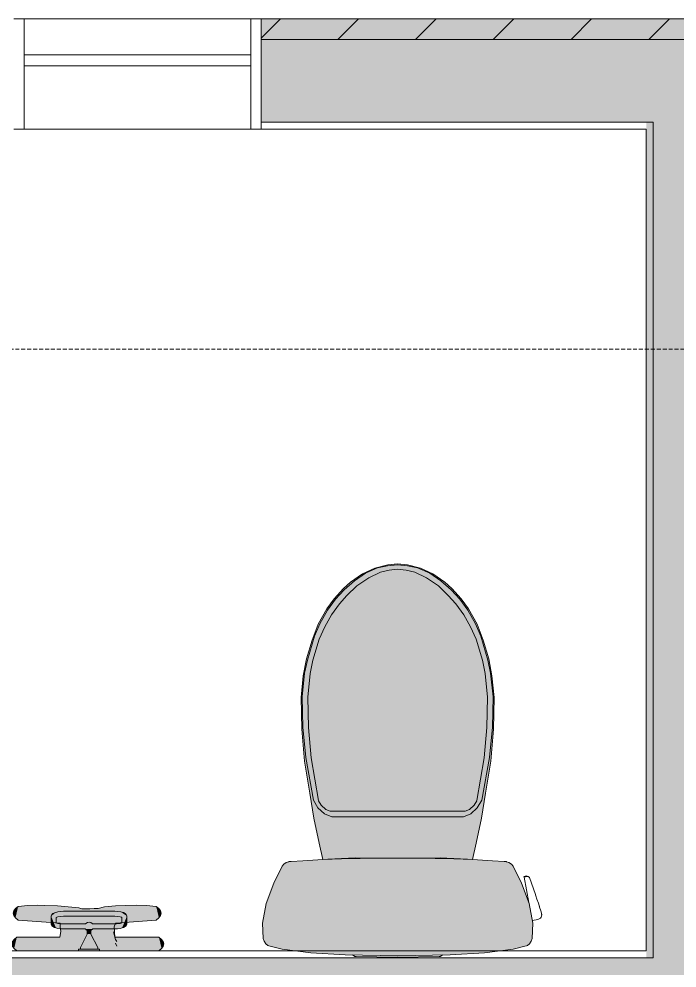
# Model space of a CAD drawing. Header units: inches. Extents: x 99 to 12024, y -5408 to 2559.
# Drawn here: x 8397.5 to 8445.4, y -4468 to -4399 of the extents above; entities that cross this region are included whole.
import ezdxf

# ---------------------------------------------------------------- set-up
doc = ezdxf.new("R2010")
doc.units = ezdxf.units.IN
doc.header["$LTSCALE"] = 96
doc.header["$MEASUREMENT"] = 0
doc.linetypes.add('Dash', pattern=[0.22499999999999998, 0.15, -0.075])
for name, color, linetype, lineweight in [('Doors', 5, 'Continuous', 5), ('Fixtures_ Interior', 231, 'Continuous', 0), ('Walls_  Normal', 6, 'Continuous', 13), ('Windows', 5, 'Continuous', 5)]:
    doc.layers.add(name, color=color, linetype=linetype, lineweight=lineweight)
doc.layers.add('Hatch', color=7, linetype='Continuous', lineweight=0, true_color=0x919191)

# ---------------------------------------------------------------- blocks, each defined once
blk = doc.blocks.new('ADA Toilet')
at = {"layer": 'Fixtures_ Interior', "true_color": 0xffffff, "transparency": 33554687}
h = blk.add_hatch(color=7, dxfattribs=at)
h.dxf.hatch_style = 1
h.paths.add_polyline_path([(-2.364054101943969, 6.809740046024321), (-2.347391843795776, 6.857466662883757), (-2.314676544189453, 6.905904446363448), (-2.277592567443847, 6.936384447574614), (-2.273655550003051, 6.939356256246567), (-2.263622489929199, 6.94336945605278), (-2.234234748840331, 6.953656467437742), (-2.016709266662597, 7.008012448906897), (-1.49824442577362, 7.073620650529862), (-0.872820149421692, 7.106208853363992), (0.08153402519226005, 7.124090453267097), (1.035888199806213, 7.106208853363992), (1.661312476158141, 7.073620650529862), (2.179777317047118, 7.008012448906897), (2.397302799224854, 6.953656467437742), (2.42669054031372, 6.94336945605278), (2.436723600387572, 6.939356256246567), (2.440660617828369, 6.936384447574614), (2.477744594573974, 6.905904446363448), (2.510459894180297, 6.857466662883757), (2.527122152328491, 6.809740046024321), (2.539796766281128, 6.531864080905913), (2.474595077514647, 6.176568846702574), (2.334793533325195, 5.805805019378661), (2.182139333724975, 5.497753812789916), (2.151176834106445, 5.463082842826842), (2.105761607170104, 5.431815492630004), (2.061972007751465, 5.415686511039733), (2.057628643989562, 5.41469589805603), (2.047036872863768, 5.41360366821289), (2.016429850578307, 5.41111447906494), (1.803806443214415, 5.399836824417113), (1.349756032943725, 5.366588248252867), (0.8539734315872184, 5.347208011627196), (0.0815340251922601, 5.35147519302368), (-0.6909053812026974, 5.347208011627196), (-1.186687982559204, 5.366588248252867), (-1.640738392829895, 5.399836824417113), (-1.853361800193787, 5.41111447906494), (-1.883968822479247, 5.41360366821289), (-1.894560593605041, 5.41469589805603), (-1.898903957366943, 5.415686511039733), (-1.942693556785584, 5.431815492630004), (-1.988108783721924, 5.463082842826842), (-2.019071283340454, 5.497753812789916), (-2.171725482940674, 5.805805019378661), (-2.311527027130126, 6.176568846702574), (-2.376728715896606, 6.531864080905913)])
h = blk.add_hatch(color=7, dxfattribs=at)
h.dxf.hatch_style = 1
edge = h.paths.add_edge_path()
edge.add_line((-1.281121208795608, 5.373503274082456), (-1.343532938957214, 5.076291650772093))
edge.add_line((-1.343532938957214, 5.076291650772093), (-1.444472635269165, 4.621733156204223))
edge.add_line((-1.444472635269165, 4.621733156204223), (-1.516303764343262, 4.167174903869628))
edge.add_line((-1.516303764343262, 4.167174903869628), (-1.610588585853576, 3.588080163955688))
edge.add_line((-1.610588585853576, 3.588080163955688), (-1.659915395736694, 3.008985424041748))
edge.add_line((-1.659915395736694, 3.008985424041748), (-1.672920173645019, 2.429890926361083))
edge.add_line((-1.672920173645019, 2.429890926361083), (-1.634108952522278, 2.035581661224366))
edge.add_line((-1.634108952522278, 2.035581661224366), (-1.574545969963074, 1.7259808883667))
edge.add_line((-1.574545969963074, 1.7259808883667), (-1.475663803100586, 1.386078186035157))
edge.add_line((-1.475663803100586, 1.386078186035157), (-1.364005405426026, 1.099007045745849))
edge.add_line((-1.364005405426026, 1.099007045745849), (-1.208201809883118, 0.8209789581298835))
edge.add_line((-1.208201809883118, 0.8209789581298835), (-1.073556322097778, 0.6349239387512206))
edge.add_line((-1.073556322097778, 0.6349239387512206), (-0.904671766281128, 0.4473447875976562))
edge.add_line((-0.904671766281128, 0.4473447875976562), (-0.7739633564949037, 0.3346956558227538))
edge.add_line((-0.7739633564949037, 0.3346956558227538), (-0.5585205960273744, 0.1853690147399911))
edge.add_line((-0.5585205960273744, 0.1853690147399911), (-0.3322065877914425, 0.07721621704101651))
edge.add_line((-0.3322065877914425, 0.07721621704101651), (-0.09646917521953643, 0.02047258758544922))
edge.add_line((-0.09646917521953643, 0.02047258758544921), (0.0815340251922601, 0))
edge.add_line((0.0815340251922601, 0), (0.2595372256040576, 0.02047258758544921))
edge.add_line((0.2595372256040576, 0.02047258758544921), (0.4952746381759645, 0.07721621704101651))
edge.add_line((0.4952746381759645, 0.07721621704101651), (0.7215886464118949, 0.1853690147399911))
edge.add_line((0.7215886464118949, 0.1853690147399911), (0.9370314068794251, 0.3346956558227538))
edge.add_line((0.9370314068794251, 0.3346956558227538), (1.067739816665648, 0.4473447875976562))
edge.add_line((1.067739816665648, 0.4473447875976562), (1.2366243724823, 0.6349239387512206))
edge.add_line((1.2366243724823, 0.6349239387512206), (1.371269860267639, 0.8209789581298835))
edge.add_line((1.371269860267639, 0.8209789581298835), (1.527073455810546, 1.099007045745849))
edge.add_line((1.527073455810546, 1.099007045745849), (1.638731853485107, 1.386078186035157))
edge.add_line((1.638731853485107, 1.386078186035157), (1.737614020347594, 1.7259808883667))
edge.add_line((1.737614020347594, 1.7259808883667), (1.797177002906799, 2.035581661224366))
edge.add_line((1.797177002906799, 2.035581661224366), (1.835988224029541, 2.429890926361083))
edge.add_line((1.835988224029541, 2.429890926361083), (1.822983446121216, 3.008985424041748))
edge.add_line((1.822983446121216, 3.008985424041748), (1.773656636238098, 3.588080163955688))
edge.add_line((1.773656636238098, 3.588080163955688), (1.679371814727782, 4.167174903869628))
edge.add_line((1.679371814727782, 4.167174903869628), (1.607540685653686, 4.621733156204223))
edge.add_line((1.607540685653686, 4.621733156204223), (1.506600989341736, 5.076291650772093))
edge.add_line((1.506600989341736, 5.076291650772093), (1.44418925918013, 5.373503274082456))
edge.add_arc((0.08153402519226094, 45.4302420428841), 40.07990955676836, 268.0516562162248, 271.9483437837752, ccw=False)
at = {"layer": 'Fixtures_ Interior', "color": 17, "true_color": 0x804040, "transparency": 33554687}
blk.add_line((-2.216810424804687, 5.69465470600128), (-2.3040928711257, 6.156852001500676), dxfattribs=at)
for points in [[(-2.364054101943969, 6.809740046024321), (-2.347391843795776, 6.857466662883757), (-2.314676544189453, 6.905904446363448), (-2.277592567443847, 6.936384447574614), (-2.273655550003051, 6.939356256246567), (-2.263622489929199, 6.94336945605278), (-2.234234748840331, 6.953656467437742), (-2.016709266662597, 7.008012448906897), (-1.49824442577362, 7.073620650529862), (-0.872820149421692, 7.106208853363992), (0.08153402519226005, 7.124090453267097), (1.035888199806213, 7.106208853363992), (1.661312476158141, 7.073620650529862), (2.179777317047118, 7.008012448906897), (2.397302799224854, 6.953656467437742), (2.42669054031372, 6.94336945605278), (2.436723600387572, 6.939356256246567), (2.440660617828369, 6.936384447574614), (2.477744594573974, 6.905904446363448), (2.510459894180297, 6.857466662883757), (2.527122152328491, 6.809740046024321), (2.539796766281128, 6.531864080905913), (2.474595077514647, 6.176568846702574), (2.334793533325195, 5.805805019378661), (2.182139333724975, 5.497753812789916), (2.151176834106445, 5.463082842826842), (2.105761607170104, 5.431815492630004), (2.061972007751465, 5.415686511039733), (2.057628643989562, 5.41469589805603), (2.047036872863768, 5.41360366821289), (2.016429850578307, 5.41111447906494), (1.803806443214415, 5.399836824417113), (1.349756032943725, 5.366588248252867), (0.8539734315872184, 5.347208011627196), (0.0815340251922601, 5.35147519302368), (-0.6909053812026974, 5.347208011627196), (-1.186687982559204, 5.366588248252867), (-1.640738392829895, 5.399836824417113), (-1.853361800193787, 5.41111447906494), (-1.883968822479247, 5.41360366821289), (-1.894560593605041, 5.41469589805603), (-1.898903957366943, 5.415686511039733), (-1.942693556785584, 5.431815492630004), (-1.988108783721924, 5.463082842826842), (-2.019071283340454, 5.497753812789916), (-2.171725482940674, 5.805805019378661), (-2.311527027130126, 6.176568846702574), (-2.376728715896606, 6.531864080905913)], [(-0.7060183758735653, 0.308559169769287), (-0.8906255669593811, 0.4712207527160653), (-1.04830883216858, 0.6463791503906258), (-1.192682408332824, 0.8459217185974119), (-1.333169714927674, 1.091336486816406), (-1.43040094089508, 1.317396331787109), (-1.560576013565063, 1.749882045745849), (-1.609572538375855, 1.991588706970215), (-1.655749831199646, 2.418867374420167), (-1.641678136825562, 2.969285327911376), (-1.588795342445373, 3.519678089141845), (-1.450314575195312, 4.295952896118163), (-1.36718035697937, 4.438395994186401), (-1.25138182926178, 4.543424951553344), (-1.113027992248535, 4.602327606201171), (1.276096042633057, 4.602327606201171), (1.414449879646299, 4.543424951553344), (1.53024840736389, 4.438395994186401), (1.613382625579834, 4.295952896118163), (1.751863392829895, 3.519678089141845), (1.804746187210082, 2.969285327911376), (1.818817881584167, 2.418867374420167), (1.772640588760375, 1.991588706970215), (1.723644063949584, 1.749882045745849), (1.593468991279601, 1.317396331787109), (1.496237765312194, 1.091336486816406), (1.355750458717345, 0.8459217185974119), (1.2113768825531, 0.6463791503906258), (1.053693617343902, 0.4712207527160653), (0.8690864262580863, 0.308559169769287), (0.6688074083328239, 0.1695448837280273), (0.4452620356082918, 0.07655588912963866), (0.2633980304002755, 0.03566158294677733), (0.0815340251922601, 0.01775473022460937), (-0.1003299800157544, 0.03566158294677733), (-0.2821939852237707, 0.07655588912963866), (-0.5057393579483037, 0.1695448837280273)]]:
    blk.add_lwpolyline(points, close=True, dxfattribs=at)
for points in [[(0.9012120554687529, 7.108732261333059), (0.8577072153091422, 7.137095253884793), (0.8378698239326469, 7.137400051474572), (0.08153402519226005, 7.14811885124445), (-0.6748017735481259, 7.137400051474572), (-0.6946391649246216, 7.137095253884793), (-0.7381440050842311, 7.108732261333059)], [(-2.367994570386471, 6.484270217414072), (-2.467178136825561, 6.465519232749938), (-2.513710906982421, 6.442405272960661), (-2.529636775970459, 6.426327039241789), (-2.539796766281127, 6.383909025192259), (-2.537637741088867, 6.374866638660431), (-2.520035617828368, 6.307912271022795), (-2.499715637207031, 6.239789430618285), (-2.47672866821289, 6.169101279258727), (-2.496565877914429, 6.229731057167052)], [(-2.53724591597569, 6.373376227402139), (-2.535275482177733, 6.365240046024321), (-2.532951719574078, 6.357042106777784)], [(-2.410231273651123, 5.977077268600462), (-2.451887403488159, 6.096685883522032), (-2.47672866821289, 6.169101279258727)], [(-2.29311196899414, 5.692673480033873), (-2.266619884490966, 5.685231225967406), (-2.216810424804687, 5.69465470600128), (-2.214371862411499, 5.681700675964356), (-2.264130695343017, 5.672302630424499), (-2.291816505432128, 5.683707215309142), (-2.315616409301757, 5.704916313171386), (-2.35498634147644, 5.803290395736693), (-2.422686128937075, 6.012839303999078)]]:
    blk.add_lwpolyline(points, dxfattribs=at)
blk.add_lwpolyline([(-1.281121208795608, 5.373503274082456), (-1.343532938957214, 5.076291650772093), (-1.444472635269165, 4.621733156204223), (-1.516303764343262, 4.167174903869628), (-1.610588585853576, 3.588080163955688), (-1.659915395736694, 3.008985424041748), (-1.672920173645019, 2.429890926361083), (-1.634108952522278, 2.035581661224366), (-1.574545969963074, 1.7259808883667), (-1.475663803100586, 1.386078186035157), (-1.364005405426026, 1.099007045745849), (-1.208201809883118, 0.8209789581298835), (-1.073556322097778, 0.6349239387512206), (-0.904671766281128, 0.4473447875976562), (-0.7739633564949037, 0.3346956558227538), (-0.5585205960273744, 0.1853690147399911), (-0.3322065877914425, 0.07721621704101651), (-0.09646917521953643, 0.02047258758544921), (0.0815340251922601, 0), (0.2595372256040576, 0.02047258758544921), (0.4952746381759645, 0.07721621704101651), (0.7215886464118949, 0.1853690147399911), (0.9370314068794251, 0.3346956558227538), (1.067739816665648, 0.4473447875976562), (1.2366243724823, 0.6349239387512206), (1.371269860267639, 0.8209789581298835), (1.527073455810546, 1.099007045745849), (1.638731853485107, 1.386078186035157), (1.737614020347594, 1.7259808883667), (1.797177002906799, 2.035581661224366), (1.835988224029541, 2.429890926361083), (1.822983446121216, 3.008985424041748), (1.773656636238098, 3.588080163955688), (1.679371814727782, 4.167174903869628), (1.607540685653686, 4.621733156204223), (1.506600989341736, 5.076291650772093), (1.44418925918013, 5.373503274082456, -0.01700414557459191)], format="xyb", close=True, dxfattribs=at)
at = {"layer": 'Fixtures_ Interior', "transparency": 33554687}
for points in [[(1.518920004844664, 4.306519353866577), (1.473809628486632, 4.389729633331298), (1.389430815696716, 4.466336149215699), (1.308328571319579, 4.497882915496826), (0.08153402519226005, 4.498517808914183), (-1.145260520935058, 4.497882915496826), (-1.226362765312195, 4.466336149215699), (-1.310716143608094, 4.389729633331298), (-1.355851954460144, 4.306519353866577)], [(1.519427968025207, 4.303852365493774), (1.652549445152282, 3.526002557754516), (1.701419039726257, 2.974035037994384), (1.713280839920042, 2.422042568206788), (1.672513827323913, 1.993239768981934), (1.624177630424499, 1.751863513946534), (1.506347007751465, 1.371777702331544), (1.408226785659789, 1.146175193786622), (1.282928595542907, 0.9274303092956551), (1.13858045387268, 0.7280655403137215), (1.002639623641967, 0.5771387062072761), (0.8261096405982972, 0.4042408294677742), (0.6076696066856376, 0.2574038619995126), (0.3922776243686678, 0.1534668922424316), (0.2369058247804644, 0.116636775970459), (0.0815340251922601, 0.1010156364440927), (-0.07383777439594329, 0.116636775970459), (-0.2292095739841467, 0.1534668922424316), (-0.4446015563011175, 0.2574038619995126), (-0.6630415902137753, 0.4042408294677742), (-0.8395715732574468, 0.5771387062072761), (-0.9755124034881592, 0.7280655403137215), (-1.119860545158386, 0.9274303092956551), (-1.245158735275269, 1.146175193786622), (-1.343278957366943, 1.371777702331544), (-1.461109580039978, 1.751863513946534), (-1.509445776939392, 1.993239768981934), (-1.550212789535522, 2.422042568206788), (-1.538350989341736, 2.974035037994384), (-1.48950682926178, 3.526002557754516), (-1.356359917640686, 4.303852365493774)]]:
    blk.add_lwpolyline(points, dxfattribs=at)
blk = doc.blocks.new('Bathroom Accessories_Towels & Towel Bars_Towel Bars_Classic Towel Ring')
at = {"layer": 'Fixtures_ Interior', "color": 17, "lineweight": 0, "true_color": 0x804040, "transparency": 33554687}
for points in [[(-0.7522928151878716, 2.875), (0.7523881613509786, 2.875), (0.7523881613509786, 2.75047286682576), (-0.7522928151878858, 2.75047286682576)], [(-2.631328351542976, 0.1672957961177417), (-2.695382490667924, 0.228741678942356), (-2.75, 0.3544735590818391), (-2.75, 0.9286772315351755), (-2.695382490667924, 1.054409111674659), (-2.631328351542976, 1.115854994499216), (-2.507585460699573, 1.170945290794123), (-2.40207246287062, 1.202980197281306), (-2.251623258425667, 1.241651555128726), (-2.06736166418554, 1.268996252027819), (-1.861844623145799, 1.283150790617015), (-0.2814518001760291, 1.283150790617015), (-0.1253422127147985, 1.386743070253544), (-0.1253422127147985, 1.663096225922516), (-0.6269029293914912, 2.625946025005078), (-0.6269029293914912, 2.75047286682576), (0.6269982755546266, 2.75047286682576), (0.6269982755546266, 2.625946025005078), (0.1254375588779055, 1.663096225922516), (0.1254375588779055, 1.386743296537304), (0.221707846341161, 1.322859367133447), (0.2484244672536988, 1.283150790617015), (1.861844916518635, 1.283150790617015), (2.067361957558347, 1.268996252027819), (2.251623551798474, 1.241651555128726), (2.402072756243427, 1.202980197281306), (2.507586047445216, 1.170945290794123), (2.631328351542976, 1.115854994499216), (2.695382197295118, 1.054409111674659), (2.75, 0.9286772315351755), (2.75, 0.3544735590818391), (2.695382197295118, 0.228741678942356), (2.631328351542976, 0.1672957961177417), (2.507586047445216, 0.1122049171157187), (2.402072756243427, 0.08017001062853524), (2.251623551798474, 0.04149923548823153), (2.067361957558347, 0.01415453858919591), (1.861844916518635, 0), (-1.861844623145799, 0), (-2.06736166418554, 0.01415453858919591), (-2.316284604766082, 0.05109507624956677), (-2.49681185925005, 0.09749697575180163)]]:
    blk.add_lwpolyline(points, close=True, dxfattribs=at)
blk.add_lwpolyline([(-2.32267463243187, 0.4206137304443018), (-2.251623258425667, 0.4023511066773153), (-2.06736166418554, 0.3750058270711634), (-1.861844623145799, 0.3608518711890838), (1.861844916518635, 0.3608518711890838), (2.067361957558347, 0.3750058270711634), (2.251623551798474, 0.4023511066773153), (2.322677134754514, 0.420614579303674), (2.377048055586357, 0.4448205495161233), (2.377048055586357, 0.8383298567075599), (2.32267650563719, 0.8625365577831872), (2.251623551798474, 0.8807996839396424), (2.067361957558347, 0.908144380838678), (1.861844916518635, 0.9222989194278739), (0.2484247213638469, 0.9222989194278739), (0.221707846341161, 0.8825903429114419), (0.1200095751551089, 0.8151047008148566), (4.767308158193373e-05, 0.7914071677636798), (-0.1199142289919735, 0.8151047008148566), (-0.2216125001780256, 0.8825903429114419), (-0.2463208394530056, 0.9193136864859071, -0.009373819384279653), (-1.911642861272071, 0.9240009578089143), (-2.00283420402701, 0.9177203526897983), (-2.251623258425667, 0.8807996839396424), (-2.322676212265549, 0.8625365577826756), (-2.37704776221355, 0.8383298567076167), (-2.37704776221355, 0.4448205495161233), (-2.296559171668804, 0.4089869753304924)], format="xyb", dxfattribs=at)
at = {"layer": 'Fixtures_ Interior', "color": 7, "lineweight": 0, "true_color": 0xffffff, "transparency": 33554687}
for points in [[(-0.7522928151878716, 2.75047286682576), (-0.7522928151878716, 2.875), (-0.7522928151878716, 2.75047286682576), (0.7523881613509786, 2.875)], [(0.7523881613509786, 2.875), (0.7523881613509786, 2.75047286682576), (0.7523881613509786, 2.875), (-0.7522928151878716, 2.75047286682576)], [(-0.6269029293914912, 2.75047286682576), (0.6269982755546266, 2.75047286682576), (-0.6269029293914912, 2.75047286682576), (0.6269982755546266, 2.625946025005078)], [(-0.6269029293914912, 2.625946025005078), (-0.6269029293914912, 2.75047286682576), (-0.6269029293914912, 2.625946025005078), (0.6269982755546266, 2.625946025005078)], [(0.6269982755546266, 2.625946025005078), (0.1254375588779055, 1.663096225922516), (0.6269982755546266, 2.625946025005078), (-0.6269029293914912, 2.625946025005078)], [(-0.6269029293914912, 2.625946025005078), (0.1254375588779055, 1.663096225922516), (-0.6269029293914912, 2.625946025005078), (-0.1253422127147985, 1.663096225922516)], [(-0.1253422127147985, 1.386743070253544), (0.2484244672536988, 1.283150790617015), (-0.1253422127147985, 1.386743070253544), (-0.2814518001760291, 1.283150790617015)], [(0.1254375588779055, 1.663096225922516), (0.1254375588779055, 1.386743296537304), (0.1254375588779055, 1.663096225922516), (-0.1253422127147985, 1.663096225922516)], [(-0.1253422127147985, 1.663096225922516), (0.1254375588779055, 1.386743296537304), (-0.1253422127147985, 1.663096225922516), (-0.1253422127147985, 1.386743070253544)], [(0.1254375588779055, 1.386743296537304), (0.2484244672536988, 1.283150790617015), (0.1254375588779055, 1.386743296537304), (-0.1253422127147985, 1.386743070253544)], [(0.221707846341161, 1.322859367133447), (0.2484244672536988, 1.283150790617015), (0.221707846341161, 1.322859367133447), (0.1254375588779055, 1.386743296537304)], [(-2.75, 0.9286772315351755), (-2.507585460699573, 1.170945290794123), (-2.75, 0.9286772315351755), (-2.40207246287062, 1.202980197281306)], [(-2.75, 0.3544735590818391), (-2.75, 0.9286772315351755), (-2.75, 0.3544735590818391), (-2.40207246287062, 1.202980197281306)], [(-2.40207246287062, 1.202980197281306), (-2.316284604766082, 0.05109507624956677), (-2.40207246287062, 1.202980197281306), (-2.75, 0.3544735590818391)], [(-2.75, 0.9286772315351755), (-2.631328351542976, 1.115854994499216), (-2.75, 0.9286772315351755), (-2.507585460699573, 1.170945290794123)], [(-2.695382490667924, 1.054409111674659), (-2.631328351542976, 1.115854994499216), (-2.695382490667924, 1.054409111674659), (-2.75, 0.9286772315351755)], [(-2.251623258425667, 1.241651555128726), (-2.316284604766082, 0.05109507624956677), (-2.251623258425667, 1.241651555128726), (-2.40207246287062, 1.202980197281306)], [(-2.251623258425667, 1.241651555128726), (-2.06736166418554, 0.01415453858919591), (-2.251623258425667, 1.241651555128726), (-2.316284604766082, 0.05109507624956677)], [(-2.06736166418554, 1.268996252027819), (-2.06736166418554, 0.01415453858919591), (-2.06736166418554, 1.268996252027819), (-2.251623258425667, 1.241651555128726)], [(-1.861844623145799, 1.283150790617015), (-1.861844623145799, 0), (-1.861844623145799, 1.283150790617015), (-2.06736166418554, 0.01415453858919591)], [(-2.06736166418554, 1.268996252027819), (-1.861844623145799, 1.283150790617015), (-2.06736166418554, 1.268996252027819), (-2.06736166418554, 0.01415453858919591)], [(1.861844916518635, 0), (-1.861844623145799, 0), (1.861844916518635, 0), (0.2484244672536988, 1.283150790617015)], [(0.2484244672536988, 1.283150790617015), (-1.861844623145799, 0), (0.2484244672536988, 1.283150790617015), (-0.2814518001760291, 1.283150790617015)], [(-1.861844623145799, 1.283150790617015), (-0.2814518001760291, 1.283150790617015), (-1.861844623145799, 1.283150790617015), (-1.861844623145799, 0)], [(0.2484244672536988, 1.283150790617015), (1.861844916518635, 1.283150790617015), (0.2484244672536988, 1.283150790617015), (1.861844916518635, 0)], [(1.861844916518635, 1.283150790617015), (2.067361957558347, 1.268996252027819), (1.861844916518635, 1.283150790617015), (2.067361957558347, 0.01415453858919591)], [(1.861844916518635, 1.283150790617015), (2.067361957558347, 0.01415453858919591), (1.861844916518635, 1.283150790617015), (1.861844916518635, 0)], [(2.251623551798474, 1.241651555128726), (2.067361957558347, 0.01415453858919591), (2.251623551798474, 1.241651555128726), (2.067361957558347, 1.268996252027819)], [(2.251623551798474, 0.04149923548823153), (2.067361957558347, 0.01415453858919591), (2.251623551798474, 0.04149923548823153), (2.251623551798474, 1.241651555128726)], [(2.251623551798474, 1.241651555128726), (2.402072756243427, 1.202980197281306), (2.251623551798474, 1.241651555128726), (2.251623551798474, 0.04149923548823153)], [(2.402072756243427, 1.202980197281306), (2.402072756243427, 0.08017001062853524), (2.402072756243427, 1.202980197281306), (2.251623551798474, 0.04149923548823153)], [(2.402072756243427, 1.202980197281306), (2.507586047445216, 1.170945290794123), (2.402072756243427, 1.202980197281306), (2.75, 0.9286772315351755)], [(2.75, 0.9286772315351755), (2.75, 0.3544735590818391), (2.75, 0.9286772315351755), (2.402072756243427, 1.202980197281306)], [(2.75, 0.3544735590818391), (2.402072756243427, 0.08017001062853524), (2.75, 0.3544735590818391), (2.402072756243427, 1.202980197281306)], [(2.507586047445216, 1.170945290794123), (2.631328351542976, 1.115854994499216), (2.507586047445216, 1.170945290794123), (2.75, 0.9286772315351755)], [(2.631328351542976, 1.115854994499216), (2.695382197295118, 1.054409111674659), (2.631328351542976, 1.115854994499216), (2.75, 0.9286772315351755)], [(-2.695382490667924, 0.228741678942356), (-2.75, 0.3544735590818391), (-2.695382490667924, 0.228741678942356), (-2.631328351542976, 0.1672957961177417)], [(-2.631328351542976, 0.1672957961177417), (-2.75, 0.3544735590818391), (-2.631328351542976, 0.1672957961177417), (-2.496811859250045, 0.09749697575182381)], [(-2.75, 0.3544735590818391), (-2.316284604766082, 0.05109507624956677), (-2.75, 0.3544735590818391), (-2.496811859250045, 0.09749697575182381)], [(2.507586047445216, 0.1122049171157187), (2.402072756243427, 0.08017001062853524), (2.507586047445216, 0.1122049171157187), (2.75, 0.3544735590818391)], [(2.75, 0.3544735590818391), (2.631328351542976, 0.1672957961177417), (2.75, 0.3544735590818391), (2.507586047445216, 0.1122049171157187)], [(2.695382197295118, 0.228741678942356), (2.631328351542976, 0.1672957961177417), (2.695382197295118, 0.228741678942356), (2.75, 0.3544735590818391)]]:
    blk.add_solid(points, dxfattribs=at)
blk = doc.blocks.new('Bathroom Accessories_Towels & Towel Bars_Towels_Single Towel (scruntched)')
at = {"layer": 'Fixtures_ Interior', "lineweight": 0, "transparency": 33554687}
for p, q in [((-2.557925624269274, 2.765069234172174), (-2.682745999616088, 2.962054837223477)), ((-2.284217678468593, 3.3125), (-2.284217678468593, 3.279946959816442))]:
    blk.add_line(p, q, dxfattribs=at)
at = {"layer": 'Fixtures_ Interior', "color": 17, "lineweight": 0, "true_color": 0x804040, "transparency": 33554687}
blk.add_lwpolyline([(-6.550644663828137, 2.319376399639665), (-6.798047031776235, 2.477367296394689), (-6.949174511839743, 2.644369236693535), (-7, 2.815937440547543), (-6.949174511839743, 2.987505644401551), (-6.798047031776235, 3.154509103244976), (-6.550644663828137, 3.3125), (6.550643900396125, 3.3125), (6.798047795208277, 3.154509103244976), (6.949173748407702, 2.987505644401551), (7, 2.815937440547543), (6.949173748407702, 2.644369236693535), (6.798047795208277, 2.477367296394689), (6.550643900396125, 2.319376399639665), (2.56902821644826, 2.319376399639665), (2.495515818311901, 1.908689054789079), (2.557924860837232, 1.568939001496759), (2.557924860837232, 1.30984188799215), (6.425824288481351, 1.077970760280834), (6.673226656429421, 0.9199783449812315), (6.824354136492929, 0.7529764046823857), (6.875178861221144, 0.5814082008283776), (6.824354136492929, 0.4098399969743696), (6.673226656429421, 0.2428365381309447), (6.425824288481351, 0.08484564137592088), (5.531561371211211, 0.02597774214768833), (4.622394733627658, 0), (3.959567766590482, 0.007158419154976059), (2.805777653689773, 0.04738466510647754), (0.8329631228424716, 0.1899373248295042), (0.5674819393791211, 0.2527860422258499), (0.1872317081682979, 0.2562559165935028), (-0.1930200499066359, 0.2527860422258499), (-0.5707937075749783, 0.2424067900145133), (-0.943635594255511, 0.2252214209909766), (-1.547038538049463, 0.120300620253829), (-2.556136902996144, 0.04738466510647754), (-3.460284738339112, 0.007158419154976059), (-4.497575121712885, 0), (-5.406740232432327, 0.02597774214768833), (-6.301003149702467, 0.08484564137592088), (-6.548406281082578, 0.2428365381309447), (-6.699532997714073, 0.4098399969743696), (-6.75035848587433, 0.5814082008283776), (-6.699532997714073, 0.7529764046823857), (-6.548406281082578, 0.9199783449812315), (-6.301003149702467, 1.077970760280834), (-2.542223354040516, 1.310303525544782), (-2.433105248922459, 1.568939001496759), (-2.483929973650675, 2.319376399639665)], close=True, dxfattribs=at)
at = {"layer": 'Fixtures_ Interior', "lineweight": 0, "transparency": 33554687}
blk.add_lwpolyline([(-2.35910959830386, 1.926623066291057), (-2.483929973650675, 2.319376399639665), (-2.557925624269274, 2.487465617858533), (-2.682745999616088, 2.626417002656595), (-2.682745999616088, 2.644369236693535)], dxfattribs=at)
at = {"layer": 'Fixtures_ Interior', "color": 7, "lineweight": 0, "true_color": 0xffffff, "transparency": 33554687}
for points in [[(-7, 2.815937440547543), (-6.949174511839743, 2.987505644401551), (-7, 2.815937440547543), (-6.949174511839743, 2.644369236693535)], [(-6.798047031776235, 2.477367296394689), (-6.949174511839743, 2.987505644401551), (-6.798047031776235, 2.477367296394689), (-6.798047031776235, 3.154509103244976)], [(-6.949174511839743, 2.644369236693535), (-6.949174511839743, 2.987505644401551), (-6.949174511839743, 2.644369236693535), (-6.798047031776235, 2.477367296394689)], [(-6.798047031776235, 3.154509103244976), (-6.550644663828137, 3.3125), (-6.798047031776235, 3.154509103244976), (-6.550644663828137, 2.319376399639665)], [(-6.550644663828137, 2.319376399639665), (-6.798047031776235, 2.477367296394689), (-6.550644663828137, 2.319376399639665), (-6.798047031776235, 3.154509103244976)], [(-2.483929973650675, 2.319376399639665), (-6.550644663828137, 3.3125), (-2.483929973650675, 2.319376399639665), (6.550643900396125, 3.3125)], [(-2.483929973650675, 2.319376399639665), (-5.031552573185555, 2.319376399639665), (-2.483929973650675, 2.319376399639665), (-6.550644663828137, 3.3125)], [(-6.550644663828137, 3.3125), (-5.031552573185555, 2.319376399639665), (-6.550644663828137, 3.3125), (-6.550644663828137, 2.319376399639665)], [(-2.483929973650675, 2.319376399639665), (6.550643900396125, 3.3125), (-2.483929973650675, 2.319376399639665), (2.56902821644826, 2.319376399639665)], [(2.56902821644826, 2.319376399639665), (6.550643900396125, 3.3125), (2.56902821644826, 2.319376399639665), (6.10065942831082, 2.319376399639665)], [(6.550643900396125, 3.3125), (6.550643900396125, 2.319376399639665), (6.550643900396125, 3.3125), (6.10065942831082, 2.319376399639665)], [(6.798047795208277, 3.154509103244976), (6.550643900396125, 2.319376399639665), (6.798047795208277, 3.154509103244976), (6.550643900396125, 3.3125)], [(6.798047795208277, 2.477367296394689), (6.550643900396125, 2.319376399639665), (6.798047795208277, 2.477367296394689), (6.798047795208277, 3.154509103244976)], [(6.798047795208277, 3.154509103244976), (6.949173748407702, 2.987505644401551), (6.798047795208277, 3.154509103244976), (6.798047795208277, 2.477367296394689)], [(6.949173748407702, 2.987505644401551), (6.949173748407702, 2.644369236693535), (6.949173748407702, 2.987505644401551), (6.798047795208277, 2.477367296394689)], [(7, 2.815937440547543), (6.949173748407702, 2.644369236693535), (7, 2.815937440547543), (6.949173748407702, 2.987505644401551)], [(-2.483929973650675, 2.319376399639665), (2.56902821644826, 2.319376399639665), (-2.483929973650675, 2.319376399639665), (0.1872317081682979, 0.2562559165935028)], [(-2.483929973650675, 2.319376399639665), (0.1872317081682979, 0.2562559165935028), (-2.483929973650675, 2.319376399639665), (-0.1930200499066359, 0.2527860422258499)], [(-0.1930200499066359, 0.2527860422258499), (-0.5707937075749783, 0.2424067900145133), (-0.1930200499066359, 0.2527860422258499), (-2.483929973650675, 2.319376399639665)], [(-0.5707937075749783, 0.2424067900145133), (-2.433105248922459, 1.568939001496759), (-0.5707937075749783, 0.2424067900145133), (-2.483929973650675, 2.319376399639665)], [(2.56902821644826, 2.319376399639665), (2.495515818311901, 1.908689054789079), (2.56902821644826, 2.319376399639665), (0.1872317081682979, 0.2562559165935028)], [(-2.542223354040516, 1.310303525544782), (-2.433105248922459, 1.568939001496759), (-2.542223354040516, 1.310303525544782), (-1.547038538049463, 0.120300620253829)], [(-0.943635594255511, 0.2252214209909766), (-2.433105248922459, 1.568939001496759), (-0.943635594255511, 0.2252214209909766), (-0.5707937075749783, 0.2424067900145133)], [(-1.547038538049463, 0.120300620253829), (-2.433105248922459, 1.568939001496759), (-1.547038538049463, 0.120300620253829), (-0.943635594255511, 0.2252214209909766)], [(2.495515818311901, 1.908689054789079), (0.5674819393791211, 0.2527860422258499), (2.495515818311901, 1.908689054789079), (0.1872317081682979, 0.2562559165935028)], [(0.8329631228424716, 0.1899373248295042), (0.5674819393791211, 0.2527860422258499), (0.8329631228424716, 0.1899373248295042), (2.495515818311901, 1.908689054789079)], [(2.557924860837232, 1.568939001496759), (0.8329631228424716, 0.1899373248295042), (2.557924860837232, 1.568939001496759), (2.495515818311901, 1.908689054789079)], [(2.557924860837232, 1.30984188799215), (0.8329631228424716, 0.1899373248295042), (2.557924860837232, 1.30984188799215), (2.557924860837232, 1.568939001496759)], [(-6.699532997714073, 0.4098399969743696), (-6.75035848587433, 0.5814082008283776), (-6.699532997714073, 0.4098399969743696), (-6.699532997714073, 0.7529764046823857)], [(-6.699532997714073, 0.7529764046823857), (-6.548406281082578, 0.9199783449812315), (-6.699532997714073, 0.7529764046823857), (-6.699532997714073, 0.4098399969743696)], [(-6.699532997714073, 0.4098399969743696), (-6.548406281082578, 0.9199783449812315), (-6.699532997714073, 0.4098399969743696), (-6.548406281082578, 0.2428365381309447)], [(-6.301003149702467, 0.08484564137592088), (-6.548406281082578, 0.9199783449812315), (-6.301003149702467, 0.08484564137592088), (-6.301003149702467, 1.077970760280834)], [(-6.548406281082578, 0.2428365381309447), (-6.548406281082578, 0.9199783449812315), (-6.548406281082578, 0.2428365381309447), (-6.301003149702467, 0.08484564137592088)], [(-5.406740232432327, 0.02597774214768833), (-6.301003149702467, 1.077970760280834), (-5.406740232432327, 0.02597774214768833), (-4.767571734149842, 1.172753211098816)], [(-5.406740232432327, 0.02597774214768833), (-6.301003149702467, 0.08484564137592088), (-5.406740232432327, 0.02597774214768833), (-6.301003149702467, 1.077970760280834)], [(-4.497575121712885, 0), (-5.406740232432327, 0.02597774214768833), (-4.497575121712885, 0), (-4.767571734149842, 1.172753211098816)], [(-3.406363121512247, 1.256890451976875), (-4.497575121712885, 0), (-3.406363121512247, 1.256890451976875), (-4.767571734149842, 1.172753211098816)], [(-3.460284738339112, 0.007158419154976059), (-4.497575121712885, 0), (-3.460284738339112, 0.007158419154976059), (-3.406363121512247, 1.256890451976875)], [(-3.460284738339112, 0.007158419154976059), (-3.406363121512247, 1.256890451976875), (-3.460284738339112, 0.007158419154976059), (-2.556136902996144, 0.04738466510647754)], [(-2.556136902996144, 0.04738466510647754), (-3.406363121512247, 1.256890451976875), (-2.556136902996144, 0.04738466510647754), (-2.542223354040516, 1.310303525544782)], [(-2.556136902996144, 0.04738466510647754), (-2.542223354040516, 1.310303525544782), (-2.556136902996144, 0.04738466510647754), (-1.547038538049463, 0.120300620253829)], [(2.805777653689773, 0.04738466510647754), (0.8329631228424716, 0.1899373248295042), (2.805777653689773, 0.04738466510647754), (2.557924860837232, 1.30984188799215)], [(2.557924860837232, 1.30984188799215), (2.803677035725597, 1.295109645079727), (2.557924860837232, 1.30984188799215), (2.805777653689773, 0.04738466510647754)], [(2.805777653689773, 0.04738466510647754), (2.803677035725597, 1.295109645079727), (2.805777653689773, 0.04738466510647754), (3.959567766590482, 0.007158419154976059)], [(2.803677035725597, 1.295109645079727), (5.561651206595519, 1.129775826773134), (2.803677035725597, 1.295109645079727), (3.959567766590482, 0.007158419154976059)], [(3.959567766590482, 0.007158419154976059), (5.561651206595519, 1.129775826773134), (3.959567766590482, 0.007158419154976059), (4.622394733627658, 0)], [(4.622394733627658, 0), (5.561651206595519, 1.129775826773134), (4.622394733627658, 0), (5.531561371211211, 0.02597774214768833)], [(6.425824288481351, 0.08484564137592088), (5.531561371211211, 0.02597774214768833), (6.425824288481351, 0.08484564137592088), (5.561651206595519, 1.129775826773134)], [(6.425824288481351, 1.077970760280834), (6.425824288481351, 0.08484564137592088), (6.425824288481351, 1.077970760280834), (5.561651206595519, 1.129775826773134)], [(6.425824288481351, 1.077970760280834), (6.673226656429421, 0.9199783449812315), (6.425824288481351, 1.077970760280834), (6.425824288481351, 0.08484564137592088)], [(6.673226656429421, 0.9199783449812315), (6.673226656429421, 0.2428365381309447), (6.673226656429421, 0.9199783449812315), (6.425824288481351, 0.08484564137592088)], [(6.673226656429421, 0.9199783449812315), (6.824354136492929, 0.7529764046823857), (6.673226656429421, 0.9199783449812315), (6.824354136492929, 0.4098399969743696)], [(6.824354136492929, 0.4098399969743696), (6.673226656429421, 0.2428365381309447), (6.824354136492929, 0.4098399969743696), (6.673226656429421, 0.9199783449812315)], [(6.824354136492929, 0.7529764046823857), (6.875178861221144, 0.5814082008283776), (6.824354136492929, 0.7529764046823857), (6.824354136492929, 0.4098399969743696)]]:
    blk.add_solid(points, dxfattribs=at)

msp = doc.modelspace()

# ---------------------------------------------------------------- linework, layer by layer
at = {"layer": 'Doors', "linetype": 'Dash', "ltscale": 0.02, "transparency": 33554687}
msp.add_line((7915.116091057205, -4422.999997086246), (9355.116091057203, -4422.999997086246), dxfattribs=at)
at = {"layer": 'Hatch', "color": 1, "transparency": 33554687}
for p, q in [((8415.116091057205, -4400.4020173398), (8416.518111310761, -4398.999997086245)), ((8420.674965560253, -4400.499997086245), (8422.174965560253, -4398.999997086245)), ((8426.331819809746, -4400.499997086245), (8427.831819809746, -4398.999997086245)), ((8431.988674059237, -4400.499997086245), (8433.488674059237, -4398.999997086245)), ((8437.64552830873, -4400.499997086245), (8439.14552830873, -4398.999997086245)), ((8443.302382558222, -4400.499997086245), (8444.802382558222, -4398.999997086245))]:
    msp.add_line(p, q, dxfattribs=at)
at = {"layer": 'Walls_  Normal', "transparency": 33554687}
for p, q in [((8415.116091057205, -4398.999997086245), (8481.116091057205, -4398.999997086245)), ((8415.116091057205, -4398.999997086245), (8415.116091057205, -4406.999997086245)), ((8415.116091057205, -4400.499997086245), (8481.116091057205, -4400.499997086245)), ((8415.116091057205, -4400.499997086245), (8415.116091057205, -4406.499997086245)), ((8415.116091057205, -4406.499997086245), (8443.616091057205, -4406.499997086245)), ((8415.116091057205, -4406.999997086245), (8443.116091057205, -4406.999997086245)), ((8443.116091057205, -4406.999997086245), (8443.116091057205, -4466.749997086246)), ((8443.616091057205, -4406.499997086245), (8443.616091057205, -4467.249997086246)), ((8359.116091057205, -4466.749997086246), (8443.116091057205, -4466.749997086246)), ((8358.616091057205, -4467.249997086246), (8443.616091057205, -4467.249997086246))]:
    msp.add_line(p, q, dxfattribs=at)
at = {"layer": 'Walls_  Normal', "color": 252, "true_color": 0x949494, "transparency": 33554687}
for points in [[(8415.116091057205, -4398.999997086245), (8481.116091057205, -4398.999997086245), (8415.116091057205, -4400.499997086245), (8481.116091057205, -4400.499997086245)], [(8415.116091057205, -4400.499997086245), (8481.116091057205, -4400.499997086245), (8415.116091057205, -4406.499997086245), (8481.116091057205, -4406.499997086245)], [(8447.116091057205, -4406.499997086245), (8447.116091057205, -4775.499997086245), (8443.616091057205, -4406.499997086245), (8443.616091057205, -4775.499997086245)], [(8358.616091057205, -4467.249997086246), (8443.616091057205, -4467.249997086246), (8358.616091057205, -4472.249997086246), (8443.616091057205, -4472.249997086246)]]:
    msp.add_solid(points, dxfattribs=at)
at = {"layer": 'Walls_  Normal', "color": 236, "true_color": 0x7a003d, "transparency": 33554687}
msp.add_solid([(8443.616091057205, -4406.499997086245), (8443.616091057205, -4467.249997086246), (8443.116091057205, -4406.499997086245), (8443.116091057205, -4467.249997086246)], dxfattribs=at)
at = {"layer": 'Windows', "transparency": 33554687}
for p, q in [((8397.116091057205, -4398.999997086245), (8415.116091057205, -4398.999997086245)), ((8397.866091057205, -4398.999997086245), (8397.116091057205, -4398.999997086245)), ((8397.866091057205, -4398.999997086245), (8397.866091057205, -4406.999997086245)), ((8415.116091057205, -4398.999997086245), (8414.366091057205, -4398.999997086245)), ((8414.366091057205, -4398.999997086245), (8414.366091057205, -4406.999997086245)), ((8415.116091057205, -4398.999997086245), (8415.116091057205, -4406.999997086245)), ((8414.366091057205, -4401.599997086246), (8397.866091057205, -4401.599997086246)), ((8414.366091057205, -4402.399997086245), (8397.866091057205, -4402.399997086245)), ((8397.116091057205, -4406.999997086245), (8415.116091057205, -4406.999997086245)), ((8397.866091057205, -4406.999997086245), (8397.116091057205, -4406.999997086245)), ((8415.116091057205, -4406.999997086245), (8414.366091057205, -4406.999997086245))]:
    msp.add_line(p, q, dxfattribs=at)

# ---------------------------------------------------------------- block references
at = {"layer": 'Fixtures_ Interior', "transparency": 33554687, "xscale": 4, "yscale": 4, "zscale": 4, "rotation": 180}
msp.add_blockref('ADA Toilet', (8425.360693132781, -4438.607796884495), dxfattribs=at)
at = {"layer": 'Fixtures_ Interior', "transparency": 33554687, "rotation": 180}
for name, p, xscale in [('Bathroom Accessories_Towels & Towel Bars_Towels_Single Towel (scruntched)', (8402.502287994563, -4463.437497086245), 0.7890449166297913), ('Bathroom Accessories_Towels & Towel Bars_Towel Bars_Classic Towel Ring', (8402.586195448308, -4463.874997086245), 1.00312066078186)]:
    msp.add_blockref(name, p, dxfattribs=dict(at, xscale=xscale))

doc.saveas('drawing.dxf')
